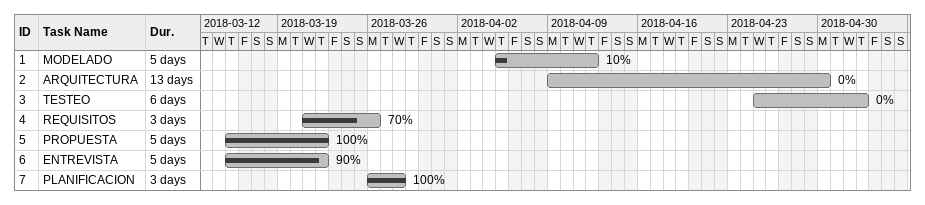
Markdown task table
| ID | Task | Duration | Start | Finish | % complete |
|---|---|---|---|---|---|
| 1 | MODELADO | 5d | 2018-04-05 | 2018-04-12 | 10 |
| 2 | ARQUITECTURA | 13d | 2018-04-09 | 2018-04-30 | 0 |
| 3 | TESTEO | 6d | 2018-04-25 | 2018-05-03 | 0 |
| 4 | REQUISITOS | 3d | 2018-03-21 | 2018-03-26 | 70 |
| 5 | PROPUESTA | 5d | 2018-03-15 | 2018-03-22 | 100 |
| 6 | ENTREVISTA | 5d | 2018-03-15 | 2018-03-22 | 90 |
| 7 | PLANIFICACION | 3d | 2018-03-26 | 2018-03-28 | 100 |
